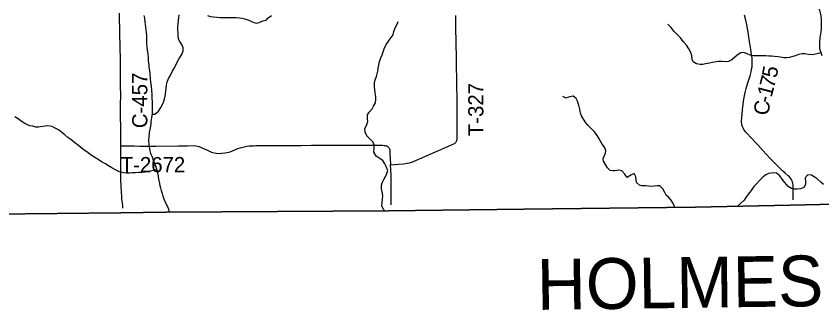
# Model space of a CAD drawing. Extents: x 1874609 to 2204689, y 815661 to 1281160.
# Drawn here: x 2046303 to 2062191, y 969829 to 975610 of the extents above; entities that cross this region are included whole.
import ezdxf

# ---------------------------------------------------------------- set-up
doc = ezdxf.new("R2010")
doc.units = 0
for name, color, linetype in [('GM_X_Adjacent_County', 7, 'Continuous'), ('GM_X_Adjacent_County_Text', 7, 'Continuous'), ('GM_X_County_Road', 7, 'Continuous'), ('GM_X_County_Road_Text', 7, 'Continuous'), ('GM_X_Major_River', 7, 'Continuous'), ('GM_X_Minor_River', 7, 'Continuous'), ('GM_X_Township', 7, 'Continuous'), ('GM_X_Township_Road', 7, 'Continuous'), ('GM_X_Township_Road_Text', 7, 'Continuous')]:
    doc.layers.add(name, color=color, linetype=linetype)

msp = doc.modelspace()

# ---------------------------------------------------------------- linework, layer by layer
at = {"layer": 'GM_X_Adjacent_County'}
msp.add_lwpolyline([(2045852, 971713), (2048367, 971741), (2049264, 971751), (2053649, 971781), (2056314, 971810), (2059699, 971852), (2061567, 971891), (2064496, 971953), (2066175, 972007), (2066744, 972025), (2068961, 972095), (2071957, 972211), (2072186, 972205), (2072548, 972195), (2074867, 972135), (2076899, 972093), (2077526, 972072), (2080743, 972068), (2082040, 972070), (2083320, 972078), (2085836, 972133), (2087953, 972142)], dxfattribs=at)
at = {"layer": 'GM_X_County_Road'}
for points in [[(2048366, 973059), (2048366, 973111), (2048366, 973160), (2048366, 973274), (2048366, 973307), (2048365, 973405), (2048364, 973651), (2048364, 973865), (2048365, 974061), (2048364, 974225), (2048364, 974324), (2048363, 974471), (2048363, 974618), (2048359, 974832), (2048357, 974930), (2048355, 975028), (2048351, 975241), (2048343, 975668)], [(2061625, 971994), (2061626, 972110), (2061627, 972192), (2061626, 972257), (2061624, 972289), (2061618, 972321), (2061615, 972337), (2061604, 972367), (2061597, 972382), (2061589, 972396), (2061571, 972422), (2061550, 972446), (2061526, 972468), (2061464, 972521), (2061415, 972565), (2061379, 972599), (2061309, 972668), (2061173, 972811), (2061027, 972966), (2060926, 973074), (2060781, 973230), (2060726, 973291), (2060694, 973328), (2060674, 973354), (2060655, 973381), (2060639, 973410), (2060625, 973440), (2060616, 973471), (2060612, 973487), (2060609, 973520), (2060608, 973553), (2060610, 973603), (2060625, 973766), (2060638, 973880), (2060653, 973977), (2060665, 974042), (2060679, 974106), (2060700, 974186), (2060727, 974280), (2060775, 974437), (2060796, 974516), (2060806, 974564), (2060814, 974612), (2060818, 974661), (2060819, 974693), (2060817, 974742), (2060814, 974791), (2060806, 974856), (2060792, 974953), (2060765, 975114), (2060744, 975244), (2060737, 975292), (2060710, 975437), (2060690, 975533), (2060667, 975628)], [(2048409, 971827), (2048405, 971885), (2048391, 972015), (2048387, 972064), (2048382, 972146), (2048375, 972261), (2048369, 972391), (2048368, 972440), (2048367, 972473), (2048366, 972538), (2048366, 972637), (2048366, 972702), (2048366, 972768), (2048366, 972899), (2048366, 973030), (2048366, 973059)]]:
    msp.add_lwpolyline(points, dxfattribs=at)
at = {"layer": 'GM_X_Major_River'}
msp.add_lwpolyline([(2062203, 976122), (2062158, 976054), (2062136, 975997), (2062122, 975919), (2062120, 975857), (2062127, 975803), (2062147, 975729), (2062159, 975673), (2062169, 975613), (2062176, 975553), (2062180, 975475), (2062180, 975423), (2062177, 975358), (2062173, 975302), (2062153, 975182), (2062146, 975114), (2062142, 975042), (2062142, 974968), (2062162, 974911), (2062193, 974837)], dxfattribs=at)
at = {"layer": 'GM_X_Minor_River'}
for points in [[(2048819, 975623), (2048833, 975567), (2048843, 975498), (2048852, 975392), (2048858, 975338), (2048866, 975286), (2048872, 975224), (2048877, 975156), (2048877, 975078), (2048881, 975000), (2048890, 974940), (2048898, 974870), (2048904, 974791), (2048910, 974727), (2048917, 974661), (2048923, 974607), (2048931, 974539), (2048938, 974481), (2048948, 974377), (2048956, 974305), (2048963, 974235), (2048971, 974156), (2048977, 974070), (2048980, 973998), (2048984, 973922), (2048986, 973852), (2048988, 973802), (2048989, 973752), (2048985, 973694), (2048971, 973607), (2048960, 973533), (2048958, 973481), (2048946, 973409), (2048930, 973321), (2048921, 973233), (2048915, 973156), (2048919, 973088), (2048926, 973038), (2048938, 972962), (2048956, 972906), (2048986, 972838), (2049005, 972776), (2049031, 972714), (2049059, 972646), (2049080, 972584), (2049092, 972516), (2049102, 972458), (2049110, 972404), (2049123, 972348), (2049139, 972278), (2049149, 972228), (2049163, 972176), (2049180, 972120), (2049196, 972067), (2049216, 972011), (2049248, 971935), (2049285, 971861), (2049305, 971809), (2049319, 971753)], [(2048982, 973678), (2049039, 973680), (2049111, 973738), (2049160, 973809), (2049186, 973861), (2049210, 973915), (2049232, 973979), (2049242, 974037), (2049257, 974134), (2049261, 974184), (2049271, 974256), (2049282, 974308), (2049310, 974382), (2049338, 974438), (2049380, 974519), (2049413, 974575), (2049453, 974645), (2049487, 974717), (2049519, 974776), (2049572, 974852), (2049598, 974926), (2049594, 974988), (2049575, 975042), (2049529, 975108), (2049503, 975160), (2049497, 975226), (2049496, 975281), (2049494, 975331), (2049494, 975399), (2049498, 975455), (2049505, 975525), (2049513, 975585), (2049519, 975639)], [(2050079, 975621), (2050135, 975606), (2050193, 975596), (2050264, 975590), (2050328, 975586), (2050382, 975584), (2050452, 975585), (2050586, 975585), (2050640, 975583), (2050708, 975578), (2050758, 975572), (2050810, 975560), (2050870, 975538), (2050932, 975510), (2050990, 975483), (2051042, 975475), (2051098, 975487), (2051170, 975517), (2051234, 975530), (2051274, 975580), (2051338, 975622)], [(2053569, 971782), (2053545, 971803), (2053517, 971873), (2053518, 971944), (2053526, 972002), (2053532, 972080), (2053524, 972150), (2053511, 972212), (2053511, 972282), (2053523, 972332), (2053555, 972396), (2053586, 972451), (2053612, 972513), (2053632, 972573), (2053600, 972649), (2053571, 972701), (2053531, 972769), (2053463, 972813), (2053403, 972851), (2053356, 972931), (2053362, 973001), (2053360, 973075), (2053339, 973135), (2053219, 973255), (2053183, 973327), (2053178, 973397), (2053210, 973459), (2053240, 973539), (2053229, 973591), (2053233, 973670), (2053267, 973722), (2053321, 973784), (2053352, 973836), (2053388, 973905), (2053398, 973971), (2053396, 974025), (2053385, 974101), (2053375, 974157), (2053369, 974221), (2053369, 974295), (2053384, 974357), (2053408, 974424), (2053420, 974474), (2053436, 974530), (2053443, 974586), (2053453, 974648), (2053467, 974714), (2053497, 974787), (2053522, 974851), (2053546, 974925), (2053566, 974985), (2053605, 975056), (2053661, 975134), (2053737, 975242), (2053754, 975311), (2053776, 975379), (2053808, 975439), (2053838, 975503)], [(2062172, 974889), (2062126, 974877), (2062067, 974861), (2062001, 974849), (2061928, 974854), (2061852, 974866), (2061802, 974866), (2061730, 974852), (2061668, 974831), (2061617, 974813), (2061551, 974797), (2061493, 974789), (2061443, 974791), (2061372, 974804), (2061322, 974810), (2061256, 974818), (2061200, 974824), (2061142, 974823), (2061088, 974827), (2060958, 974827), (2060908, 974829), (2060838, 974832), (2060776, 974842), (2060708, 974874), (2060644, 974892), (2060590, 974888), (2060522, 974841), (2060470, 974799), (2060416, 974749), (2060350, 974716), (2060284, 974708), (2060228, 974714), (2060162, 974718), (2060106, 974713), (2060034, 974697), (2059976, 974683), (2059896, 974669), (2059842, 974660), (2059790, 974658), (2059718, 974670), (2059652, 974708), (2059636, 974758), (2059627, 974826), (2059609, 974894), (2059571, 974968), (2059523, 975038), (2059458, 975112), (2059402, 975184), (2059344, 975240), (2059271, 975315), (2059221, 975385), (2059153, 975453)], [(2059290, 971848), (2059282, 971865), (2059253, 971933), (2059217, 971989), (2059173, 972041), (2059119, 972083), (2059092, 972137), (2059058, 972211), (2058998, 972271), (2058944, 972272), (2058890, 972262), (2058826, 972258), (2058772, 972264), (2058722, 972268), (2058642, 972273), (2058592, 972281), (2058533, 972337), (2058527, 972391), (2058523, 972449), (2058487, 972511), (2058421, 972477), (2058355, 972433), (2058309, 972501), (2058248, 972564), (2058178, 972578), (2058116, 972566), (2058066, 972566), (2058014, 972574), (2057962, 972621), (2057924, 972689), (2057885, 972753), (2057881, 972805), (2057907, 972864), (2057925, 972916), (2057934, 972968), (2057906, 973034), (2057856, 973092), (2057824, 973146), (2057795, 973206), (2057763, 973260), (2057705, 973336), (2057644, 973398), (2057586, 973458), (2057540, 973512), (2057488, 973585), (2057449, 973645), (2057429, 973703), (2057419, 973776), (2057396, 973856), (2057370, 973936), (2057348, 973988), (2057286, 974036), (2057216, 974021), (2057150, 973993), (2057084, 974029)], [(2049078, 972589), (2049036, 972576), (2048980, 972562), (2048916, 972551), (2048850, 972541), (2048784, 972535), (2048718, 972531), (2048660, 972528), (2048590, 972524), (2048540, 972522), (2048480, 972520), (2048423, 972525), (2048343, 972547), (2048275, 972577), (2048191, 972625), (2048115, 972671), (2048063, 972700), (2048000, 972736), (2047942, 972772), (2047856, 972826), (2047784, 972876), (2047723, 972920), (2047641, 972981), (2047589, 973019), (2047535, 973061), (2047463, 973119), (2047380, 973181), (2047324, 973223), (2047262, 973274), (2047208, 973318), (2047137, 973372), (2047063, 973414), (2047011, 973436), (2046931, 973450), (2046879, 973447), (2046827, 973439), (2046745, 973427), (2046695, 973427), (2046633, 973442), (2046577, 973454), (2046527, 973470), (2046476, 973496), (2046404, 973542), (2046342, 973592), (2046278, 973627)], [(2062223, 972293), (2062171, 972343), (2062095, 972405), (2062039, 972450), (2061986, 972480), (2061914, 972488), (2061859, 972426), (2061865, 972358), (2061871, 972296), (2061833, 972235), (2061769, 972211), (2061703, 972201), (2061645, 972205), (2061589, 972216), (2061525, 972260), (2061459, 972336), (2061406, 972398), (2061362, 972464), (2061296, 972522), (2061244, 972526), (2061190, 972521), (2061138, 972511), (2061084, 972485), (2061032, 972447), (2060962, 972374), (2060901, 972312), (2060851, 972260), (2060797, 972179), (2060735, 972103), (2060694, 972043), (2060656, 971988), (2060596, 971928), (2060530, 971872)]]:
    msp.add_lwpolyline(points, dxfattribs=at)
at = {"layer": 'GM_X_Township'}
msp.add_lwpolyline([(2072013, 988008), (2072047, 982707), (2072077, 978079), (2072089, 977430), (2072091, 977317), (2072186, 972205), (2071957, 972211), (2068961, 972095), (2066744, 972025), (2066175, 972007), (2064496, 971953), (2061567, 971891), (2059699, 971852), (2056314, 971810), (2053649, 971781), (2049264, 971751), (2048367, 971741), (2045852, 971713)], dxfattribs=at)
at = {"layer": 'GM_X_Township_Road'}
for points in [[(2053686, 972684), (2053845, 972694), (2053943, 972703), (2054011, 972713), (2054059, 972723), (2054106, 972737), (2054152, 972755), (2054243, 972793), (2054363, 972847), (2054512, 972915), (2054617, 972962), (2054677, 972987), (2054737, 973013), (2054813, 973044), (2054903, 973081), (2054932, 973095), (2054946, 973104), (2054959, 973113), (2054970, 973125), (2054980, 973137), (2054988, 973151), (2054993, 973166), (2054997, 973182), (2054999, 973198), (2055001, 973231), (2055001, 973312), (2055000, 973394), (2055000, 973476), (2055000, 973574), (2055000, 973738), (2054999, 973902), (2054997, 974017), (2054994, 974214), (2054995, 974361), (2054989, 974624), (2054988, 974722), (2054985, 974853), (2054981, 975017), (2054974, 975460), (2054971, 975624)], [(2048366, 973059), (2048404, 973058), (2048436, 973057), (2048494, 973056), (2048630, 973054), (2048743, 973053), (2048878, 973051), (2049059, 973053), (2049502, 973058), (2049583, 973060), (2049682, 973059), (2049799, 973062), (2049845, 973055), (2049876, 973050), (2049912, 973041), (2049965, 973021), (2050087, 972964), (2050155, 972935), (2050207, 972918), (2050251, 972911), (2050287, 972908), (2050351, 972911), (2050416, 972917), (2050464, 972924), (2050496, 972930), (2050527, 972939), (2050573, 972956), (2050678, 973002), (2050724, 973019), (2050771, 973033), (2050803, 973040), (2050852, 973048), (2050900, 973054), (2050982, 973060), (2051030, 973062), (2051112, 973062), (2051292, 973063), (2051505, 973063), (2051571, 973064), (2051813, 973066), (2051925, 973067), (2052128, 973068), (2052376, 973070), (2052541, 973072), (2052699, 973073), (2052838, 973072), (2053045, 973071), (2053201, 973071), (2053302, 973070), (2053385, 973070), (2053464, 973069), (2053530, 973069), (2053563, 973066), (2053579, 973064), (2053595, 973060), (2053610, 973054), (2053624, 973046), (2053637, 973036), (2053648, 973024), (2053658, 973010), (2053665, 972996), (2053670, 972980), (2053672, 972964), (2053674, 972948), (2053675, 972881), (2053676, 972818), (2053686, 972684)], [(2053696, 971894), (2053696, 971922), (2053696, 972010), (2053697, 972080), (2053697, 972152), (2053696, 972317), (2053696, 972481), (2053686, 972684)]]:
    msp.add_lwpolyline(points, dxfattribs=at)

# ---------------------------------------------------------------- texts
at = {"layer": 'GM_X_Adjacent_County_Text'}
msp.add_text('HOLMES COUNTY', height=1000, rotation=0.7747, dxfattribs=at).set_placement((2056577, 969827))
at = {"layer": 'GM_X_County_Road_Text'}
for s, rotation, p in [('5', 79.6224, (2061298, 974381)), ('C-457', 90, (2048891, 973405)), ('7', 75.4023, (2061246, 974179)), ('1', 75.3264, (2061199, 974000)), ('C', 82.3391, (2061139, 973645)), ('-', 76.2061, (2061170, 973881))]:
    msp.add_text(s, height=300, rotation=rotation, dxfattribs=at).set_placement(p)
at = {"layer": 'GM_X_Township_Road_Text'}
for s, rotation, p in [('T-327', 90, (2055517, 973247)), ('T-2672', 359.9991, (2048366, 972537))]:
    msp.add_text(s, height=300, rotation=rotation, dxfattribs=at).set_placement(p)

doc.saveas('drawing.dxf')
